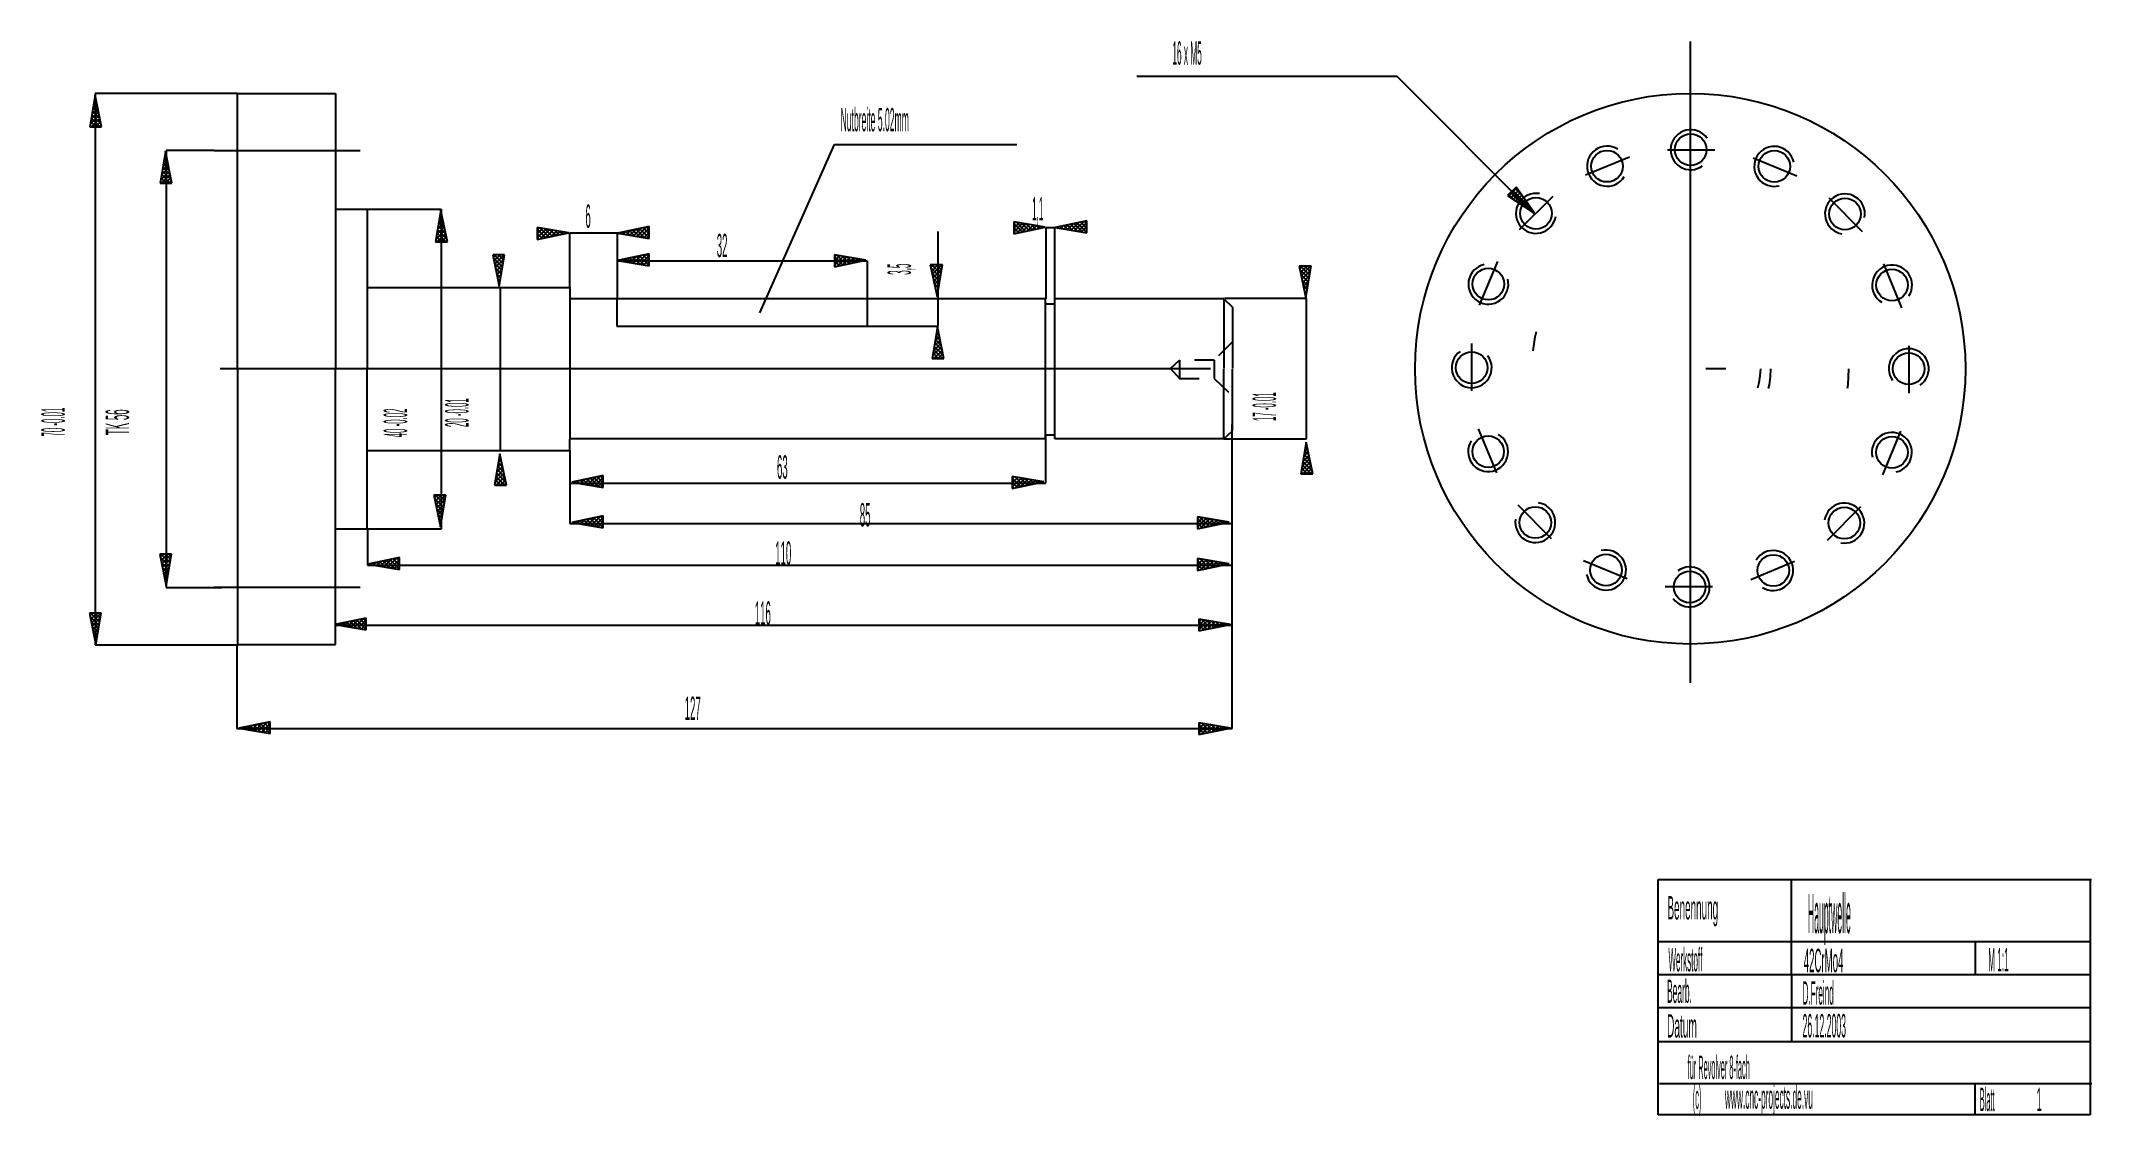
# Model space of a CAD drawing. Extents: x 0.7 to 11.1, y 0.4 to 5.8.
import ezdxf

# ---------------------------------------------------------------- set-up
doc = ezdxf.new("R2010")
doc.units = 0
doc.header["$LTSCALE"] = 10
doc.linetypes.add('DASHDOT', pattern=[1, 0.5, -0.25, 0, -0.25])
doc.linetypes.add('DOT', pattern=[0.25, 0, -0.25])
doc.layers.add('1', color=1, linetype='CONTINUOUS')

msp = doc.modelspace()

# ---------------------------------------------------------------- linework, layer by layer
at = {"layer": '1', "color": 1, "linetype": 'DASHDOT'}
for p, q in [((9.063, 5.781), (9.063, 2.545)), ((1.612, 5.231), (2.349, 5.231)), ((8.535, 5.108), (8.756, 5.199)), ((8.949, 5.235), (9.188, 5.235)), ((8.949, 5.235), (9.188, 5.235)), ((9.38, 5.195), (9.601, 5.103)), ((8.202, 4.832), (8.371, 5.001)), ((9.762, 4.993), (9.931, 4.823)), ((8, 4.45), (8.092, 4.671)), ((10.038, 4.659), (10.13, 4.438)), ((3.644, 4.484), (3.644, 4.345)), ((4.91, 4.345), (4.91, 4.484)), ((3.644, 4.345), (4.91, 4.345)), ((7.96, 4.019), (7.96, 4.258)), ((10.166, 4.246), (10.166, 4.007)), ((1.642, 4.131), (10.529, 4.131)), ((8.087, 3.605), (7.995, 3.826)), ((10.125, 3.815), (10.034, 3.594)), ((8.363, 3.272), (8.194, 3.441)), ((9.923, 3.433), (9.754, 3.264)), ((8.745, 3.07), (8.524, 3.161)), ((9.59, 3.157), (9.369, 3.065)), ((1.612, 3.027), (2.349, 3.027)), ((9.176, 3.029), (8.937, 3.029))]:
    msp.add_line(p, q, dxfattribs=at)
at = {"layer": '1', "color": 1, "linetype": 'CONTINUOUS'}
for p, q in [((7.584, 5.604), (6.27, 5.604)), ((8.275, 4.911), (7.584, 5.604)), ((1.011, 5.51), (0.984, 5.35)), ((1.014, 5.496), (1.007, 5.489)), ((1.014, 5.496), (1.009, 5.5)), ((1.729, 5.519), (1.011, 5.519)), ((1.011, 5.519), (1.011, 2.737)), ((1.011, 5.51), (1.011, 5.51)), ((1.044, 5.35), (1.011, 5.51)), ((1.729, 4.131), (1.729, 5.519)), ((1.729, 5.519), (2.224, 5.519)), ((2.224, 5.519), (2.224, 4.935)), ((1.032, 5.41), (0.986, 5.365)), ((1.028, 5.427), (0.99, 5.39)), ((1.035, 5.35), (0.991, 5.395)), ((1.035, 5.393), (0.992, 5.35)), ((1.041, 5.366), (0.994, 5.412)), ((1.024, 5.444), (0.995, 5.415)), ((1.035, 5.392), (0.997, 5.43)), ((1.021, 5.462), (0.999, 5.44)), ((1.03, 5.418), (1, 5.448)), ((1.017, 5.479), (1.003, 5.464)), ((1.025, 5.444), (1.003, 5.465)), ((1.019, 5.47), (1.006, 5.483)), ((0.984, 5.35), (1.044, 5.35)), ((0.984, 5.35), (1.044, 5.35)), ((0.994, 5.35), (0.985, 5.359)), ((1.015, 5.35), (0.988, 5.377)), ((1.039, 5.376), (1.013, 5.35)), ((1.042, 5.359), (1.034, 5.35)), ((1.366, 5.227), (1.339, 5.067)), ((1.376, 5.178), (1.354, 5.156)), ((1.372, 5.195), (1.358, 5.181)), ((1.38, 5.161), (1.358, 5.182)), ((1.374, 5.187), (1.361, 5.2)), ((1.369, 5.213), (1.362, 5.206)), ((1.369, 5.213), (1.364, 5.217)), ((1.366, 5.227), (1.366, 5.227)), ((1.399, 5.067), (1.366, 5.227)), ((1.612, 5.231), (1.369, 5.231)), ((1.369, 5.231), (1.369, 3.026)), ((4.366, 4.412), (4.743, 5.262)), ((4.743, 5.262), (5.663, 5.262)), ((1.349, 5.067), (1.34, 5.076)), ((1.386, 5.127), (1.341, 5.082)), ((1.37, 5.067), (1.343, 5.094)), ((1.383, 5.144), (1.345, 5.107)), ((1.39, 5.067), (1.346, 5.111)), ((1.39, 5.11), (1.347, 5.067)), ((1.396, 5.082), (1.349, 5.129)), ((1.379, 5.161), (1.35, 5.131)), ((1.39, 5.108), (1.352, 5.147)), ((1.385, 5.134), (1.355, 5.164)), ((1.394, 5.093), (1.368, 5.067)), ((1.397, 5.076), (1.389, 5.067)), ((1.339, 5.067), (1.399, 5.067)), ((1.339, 5.067), (1.399, 5.067)), ((8.184, 5.047), (8.141, 5.004)), ((8.184, 5.047), (8.141, 5.004)), ((8.141, 5.004), (8.277, 4.915)), ((8.187, 5.042), (8.146, 5.001)), ((8.171, 4.985), (8.146, 5.01)), ((8.231, 4.946), (8.156, 5.02)), ((8.196, 5.03), (8.158, 4.993)), ((8.266, 4.931), (8.167, 5.03)), ((8.204, 5.018), (8.171, 4.985)), ((8.216, 5.002), (8.177, 5.041)), ((8.213, 5.006), (8.183, 4.977)), ((8.277, 4.915), (8.184, 5.047)), ((8.221, 4.994), (8.196, 4.968)), ((8.23, 4.982), (8.208, 4.96)), ((8.239, 4.97), (8.221, 4.952)), ((2.224, 4.935), (2.385, 4.935)), ((2.224, 4.935), (2.224, 4.129)), ((2.385, 4.935), (2.385, 4.54)), ((2.385, 4.935), (2.758, 4.935)), ((2.757, 4.929), (2.729, 4.77)), ((2.767, 4.881), (2.745, 4.859)), ((2.776, 4.837), (2.746, 4.867)), ((2.763, 4.898), (2.749, 4.883)), ((2.77, 4.863), (2.749, 4.884)), ((2.765, 4.889), (2.752, 4.902)), ((2.76, 4.915), (2.753, 4.908)), ((2.76, 4.915), (2.755, 4.919)), ((2.757, 4.929), (2.757, 4.929)), ((2.79, 4.77), (2.757, 4.929)), ((2.758, 4.935), (2.758, 3.321)), ((5.807, 4.844), (5.648, 4.871)), ((5.648, 4.871), (5.648, 4.811)), ((5.648, 4.871), (5.648, 4.811)), ((5.807, 4.844), (5.648, 4.871)), ((5.648, 4.871), (5.648, 4.811)), ((5.648, 4.871), (5.648, 4.811)), ((5.657, 4.87), (5.648, 4.861)), ((5.657, 4.87), (5.648, 4.861)), ((5.675, 4.867), (5.648, 4.84)), ((5.675, 4.867), (5.648, 4.84)), ((5.708, 4.823), (5.662, 4.869)), ((5.708, 4.823), (5.662, 4.869)), ((6.017, 4.876), (5.858, 4.843)), ((6.017, 4.876), (5.858, 4.843)), ((5.976, 4.868), (5.938, 4.83)), ((5.976, 4.868), (5.938, 4.83)), ((6.002, 4.873), (5.955, 4.827)), ((6.002, 4.873), (5.955, 4.827)), ((6.017, 4.818), (5.969, 4.866)), ((6.017, 4.818), (5.969, 4.866)), ((6.017, 4.868), (5.973, 4.824)), ((6.017, 4.868), (5.973, 4.824)), ((6.017, 4.839), (5.986, 4.87)), ((6.017, 4.839), (5.986, 4.87)), ((6.017, 4.859), (6.003, 4.874)), ((6.017, 4.859), (6.003, 4.874)), ((6.017, 4.816), (6.017, 4.876)), ((6.017, 4.816), (6.017, 4.876)), ((6.017, 4.816), (6.017, 4.876)), ((6.017, 4.816), (6.017, 4.876)), ((8.247, 4.958), (8.233, 4.944)), ((8.256, 4.945), (8.246, 4.936)), ((8.264, 4.933), (8.258, 4.927)), ((8.273, 4.921), (8.271, 4.919)), ((8.277, 4.915), (8.277, 4.915)), ((2.729, 4.77), (2.79, 4.77)), ((2.729, 4.77), (2.79, 4.77)), ((2.74, 4.77), (2.731, 4.778)), ((2.777, 4.829), (2.732, 4.784)), ((2.76, 4.77), (2.734, 4.796)), ((2.774, 4.846), (2.736, 4.809)), ((2.781, 4.77), (2.737, 4.814)), ((2.781, 4.812), (2.738, 4.77)), ((2.77, 4.864), (2.74, 4.834)), ((2.787, 4.785), (2.74, 4.831)), ((2.781, 4.811), (2.743, 4.849)), ((2.785, 4.795), (2.759, 4.77)), ((2.788, 4.778), (2.78, 4.77)), ((3.402, 4.815), (3.243, 4.842)), ((3.243, 4.842), (3.243, 4.782)), ((3.243, 4.842), (3.243, 4.782)), ((3.402, 4.815), (3.243, 4.842)), ((3.243, 4.842), (3.243, 4.782)), ((3.243, 4.842), (3.243, 4.782)), ((3.252, 4.841), (3.243, 4.831)), ((3.252, 4.841), (3.243, 4.831)), ((3.27, 4.838), (3.243, 4.811)), ((3.27, 4.838), (3.243, 4.811)), ((3.288, 4.835), (3.243, 4.79)), ((3.288, 4.835), (3.243, 4.79)), ((3.286, 4.791), (3.243, 4.834)), ((3.286, 4.791), (3.243, 4.834)), ((3.243, 4.782), (3.402, 4.815)), ((3.243, 4.782), (3.402, 4.815)), ((3.269, 4.787), (3.243, 4.813)), ((3.269, 4.787), (3.243, 4.813)), ((3.252, 4.784), (3.243, 4.792)), ((3.252, 4.784), (3.243, 4.792)), ((3.303, 4.794), (3.257, 4.84)), ((3.303, 4.794), (3.257, 4.84)), ((3.305, 4.832), (3.259, 4.785)), ((3.305, 4.832), (3.259, 4.785)), ((3.32, 4.798), (3.282, 4.836)), ((3.32, 4.798), (3.282, 4.836)), ((3.323, 4.829), (3.285, 4.791)), ((3.323, 4.829), (3.285, 4.791)), ((3.337, 4.802), (3.307, 4.831)), ((3.337, 4.802), (3.307, 4.831)), ((3.341, 4.826), (3.311, 4.796)), ((3.341, 4.826), (3.311, 4.796)), ((3.354, 4.805), (3.332, 4.827)), ((3.354, 4.805), (3.332, 4.827)), ((3.358, 4.823), (3.337, 4.802)), ((3.358, 4.823), (3.337, 4.802)), ((3.371, 4.809), (3.357, 4.823)), ((3.371, 4.809), (3.357, 4.823)), ((3.376, 4.82), (3.363, 4.807)), ((3.376, 4.82), (3.363, 4.807)), ((3.388, 4.812), (3.382, 4.819)), ((3.388, 4.812), (3.382, 4.819)), ((3.393, 4.817), (3.389, 4.812)), ((3.393, 4.817), (3.389, 4.812)), ((3.402, 4.815), (3.402, 4.815)), ((3.402, 4.815), (3.402, 4.815)), ((3.408, 4.54), (3.408, 4.815)), ((3.408, 4.815), (3.646, 4.815)), ((3.646, 4.815), (3.646, 4.484)), ((3.808, 4.847), (3.648, 4.814)), ((3.808, 4.847), (3.648, 4.814)), ((3.648, 4.814), (3.648, 4.814)), ((3.648, 4.814), (3.808, 4.787)), ((3.648, 4.814), (3.648, 4.814)), ((3.648, 4.814), (3.808, 4.787)), ((3.661, 4.812), (3.657, 4.816)), ((3.661, 4.812), (3.657, 4.816)), ((3.662, 4.817), (3.658, 4.813)), ((3.662, 4.817), (3.658, 4.813)), ((3.686, 4.808), (3.674, 4.82)), ((3.686, 4.808), (3.674, 4.82)), ((3.688, 4.822), (3.675, 4.81)), ((3.688, 4.822), (3.675, 4.81)), ((3.711, 4.804), (3.691, 4.823)), ((3.711, 4.804), (3.691, 4.823)), ((3.714, 4.828), (3.693, 4.807)), ((3.714, 4.828), (3.693, 4.807)), ((3.735, 4.799), (3.708, 4.827)), ((3.735, 4.799), (3.708, 4.827)), ((3.74, 4.833), (3.711, 4.804)), ((3.74, 4.833), (3.711, 4.804)), ((3.76, 4.795), (3.725, 4.83)), ((3.76, 4.795), (3.725, 4.83)), ((3.767, 4.839), (3.728, 4.801)), ((3.767, 4.839), (3.728, 4.801)), ((3.785, 4.791), (3.742, 4.834)), ((3.785, 4.791), (3.742, 4.834)), ((3.793, 4.844), (3.746, 4.798)), ((3.793, 4.844), (3.746, 4.798)), ((3.808, 4.789), (3.759, 4.837)), ((3.808, 4.789), (3.759, 4.837)), ((3.808, 4.839), (3.764, 4.795)), ((3.808, 4.839), (3.764, 4.795)), ((3.808, 4.81), (3.777, 4.841)), ((3.808, 4.81), (3.777, 4.841)), ((3.808, 4.818), (3.781, 4.791)), ((3.808, 4.818), (3.781, 4.791)), ((3.808, 4.83), (3.794, 4.844)), ((3.808, 4.83), (3.794, 4.844)), ((3.808, 4.797), (3.799, 4.788)), ((3.808, 4.797), (3.799, 4.788)), ((3.808, 4.787), (3.808, 4.847)), ((3.808, 4.787), (3.808, 4.847)), ((3.808, 4.787), (3.808, 4.847)), ((3.808, 4.787), (3.808, 4.847)), ((5.266, 4.345), (5.266, 4.822)), ((5.693, 4.864), (5.648, 4.819)), ((5.693, 4.864), (5.648, 4.819)), ((5.691, 4.82), (5.648, 4.863)), ((5.691, 4.82), (5.648, 4.863)), ((5.648, 4.811), (5.807, 4.844)), ((5.648, 4.811), (5.807, 4.844)), ((5.674, 4.816), (5.648, 4.842)), ((5.674, 4.816), (5.648, 4.842)), ((5.657, 4.813), (5.648, 4.821)), ((5.657, 4.813), (5.648, 4.821)), ((5.71, 4.861), (5.664, 4.814)), ((5.71, 4.861), (5.664, 4.814)), ((5.725, 4.827), (5.687, 4.865)), ((5.725, 4.827), (5.687, 4.865)), ((5.728, 4.858), (5.69, 4.82)), ((5.728, 4.858), (5.69, 4.82)), ((5.742, 4.831), (5.712, 4.86)), ((5.742, 4.831), (5.712, 4.86)), ((5.746, 4.855), (5.716, 4.825)), ((5.746, 4.855), (5.716, 4.825)), ((5.759, 4.834), (5.737, 4.856)), ((5.759, 4.834), (5.737, 4.856)), ((5.763, 4.852), (5.742, 4.831)), ((5.763, 4.852), (5.742, 4.831)), ((5.776, 4.838), (5.762, 4.852)), ((5.776, 4.838), (5.762, 4.852)), ((5.781, 4.849), (5.768, 4.836)), ((5.781, 4.849), (5.768, 4.836)), ((5.793, 4.841), (5.787, 4.848)), ((5.793, 4.841), (5.787, 4.848)), ((5.799, 4.846), (5.794, 4.842)), ((5.799, 4.846), (5.794, 4.842)), ((5.807, 4.844), (5.807, 4.844)), ((5.807, 4.844), (5.807, 4.844)), ((5.855, 4.841), (5.81, 4.841)), ((5.81, 4.841), (5.81, 4.482)), ((5.855, 4.483), (5.855, 4.841)), ((5.858, 4.843), (5.858, 4.843)), ((5.858, 4.843), (6.017, 4.816)), ((5.858, 4.843), (5.858, 4.843)), ((5.858, 4.843), (6.017, 4.816)), ((5.87, 4.841), (5.866, 4.845)), ((5.87, 4.841), (5.866, 4.845)), ((5.872, 4.846), (5.867, 4.842)), ((5.872, 4.846), (5.867, 4.842)), ((5.895, 4.837), (5.884, 4.849)), ((5.895, 4.837), (5.884, 4.849)), ((5.898, 4.852), (5.885, 4.839)), ((5.898, 4.852), (5.885, 4.839)), ((5.92, 4.833), (5.901, 4.852)), ((5.92, 4.833), (5.901, 4.852)), ((5.924, 4.857), (5.902, 4.836)), ((5.924, 4.857), (5.902, 4.836)), ((5.945, 4.828), (5.918, 4.856)), ((5.945, 4.828), (5.918, 4.856)), ((5.95, 4.862), (5.92, 4.833)), ((5.95, 4.862), (5.92, 4.833)), ((5.97, 4.824), (5.935, 4.859)), ((5.97, 4.824), (5.935, 4.859)), ((5.995, 4.82), (5.952, 4.863)), ((5.995, 4.82), (5.952, 4.863)), ((6.017, 4.847), (5.991, 4.821)), ((6.017, 4.847), (5.991, 4.821)), ((6.017, 4.826), (6.008, 4.818)), ((6.017, 4.826), (6.008, 4.818)), ((3.078, 4.705), (3.018, 4.705)), ((3.018, 4.705), (3.051, 4.546)), ((3.078, 4.705), (3.018, 4.705)), ((3.035, 4.705), (3.021, 4.691)), ((3.068, 4.643), (3.021, 4.689)), ((3.055, 4.705), (3.024, 4.674)), ((3.071, 4.66), (3.026, 4.705)), ((3.065, 4.625), (3.026, 4.663)), ((3.076, 4.705), (3.028, 4.657)), ((3.074, 4.683), (3.031, 4.64)), ((3.074, 4.678), (3.047, 4.705)), ((3.051, 4.546), (3.078, 4.705)), ((3.077, 4.696), (3.067, 4.705)), ((3.646, 4.674), (4.909, 4.674)), ((3.808, 4.709), (3.648, 4.676)), ((3.808, 4.709), (3.648, 4.676)), ((3.648, 4.676), (3.648, 4.676)), ((3.648, 4.676), (3.808, 4.649)), ((3.648, 4.676), (3.648, 4.676)), ((3.648, 4.676), (3.808, 4.649)), ((3.661, 4.674), (3.657, 4.678)), ((3.661, 4.674), (3.657, 4.678)), ((3.662, 4.679), (3.658, 4.675)), ((3.662, 4.679), (3.658, 4.675)), ((3.686, 4.67), (3.674, 4.682)), ((3.686, 4.67), (3.674, 4.682)), ((3.688, 4.684), (3.675, 4.672)), ((3.688, 4.684), (3.675, 4.672)), ((3.711, 4.666), (3.691, 4.685)), ((3.711, 4.666), (3.691, 4.685)), ((3.714, 4.69), (3.693, 4.669)), ((3.714, 4.69), (3.693, 4.669)), ((3.735, 4.661), (3.708, 4.689)), ((3.735, 4.661), (3.708, 4.689)), ((3.74, 4.695), (3.711, 4.666)), ((3.74, 4.695), (3.711, 4.666)), ((3.76, 4.657), (3.725, 4.692)), ((3.76, 4.657), (3.725, 4.692)), ((3.767, 4.701), (3.728, 4.663)), ((3.767, 4.701), (3.728, 4.663)), ((3.785, 4.653), (3.742, 4.696)), ((3.785, 4.653), (3.742, 4.696)), ((3.793, 4.706), (3.746, 4.66)), ((3.793, 4.706), (3.746, 4.66)), ((3.808, 4.651), (3.759, 4.699)), ((3.808, 4.651), (3.759, 4.699)), ((3.808, 4.701), (3.764, 4.657)), ((3.808, 4.701), (3.764, 4.657)), ((3.808, 4.672), (3.777, 4.703)), ((3.808, 4.672), (3.777, 4.703)), ((3.808, 4.68), (3.781, 4.654)), ((3.808, 4.68), (3.781, 4.654)), ((3.808, 4.692), (3.794, 4.706)), ((3.808, 4.692), (3.794, 4.706)), ((3.808, 4.659), (3.799, 4.651)), ((3.808, 4.659), (3.799, 4.651)), ((3.808, 4.649), (3.808, 4.709)), ((3.808, 4.649), (3.808, 4.709)), ((3.808, 4.649), (3.808, 4.709)), ((3.808, 4.649), (3.808, 4.709)), ((4.902, 4.677), (4.743, 4.704)), ((4.743, 4.704), (4.743, 4.644)), ((4.743, 4.704), (4.743, 4.644)), ((4.902, 4.677), (4.743, 4.704)), ((4.743, 4.704), (4.743, 4.644)), ((4.743, 4.704), (4.743, 4.644)), ((4.752, 4.703), (4.743, 4.693)), ((4.752, 4.703), (4.743, 4.693)), ((4.77, 4.7), (4.743, 4.673)), ((4.77, 4.7), (4.743, 4.673)), ((4.787, 4.697), (4.743, 4.652)), ((4.787, 4.697), (4.743, 4.652)), ((4.785, 4.653), (4.743, 4.696)), ((4.785, 4.653), (4.743, 4.696)), ((4.743, 4.644), (4.902, 4.677)), ((4.743, 4.644), (4.902, 4.677)), ((4.768, 4.649), (4.743, 4.675)), ((4.768, 4.649), (4.743, 4.675)), ((4.802, 4.656), (4.757, 4.702)), ((4.802, 4.656), (4.757, 4.702)), ((4.805, 4.694), (4.758, 4.647)), ((4.805, 4.694), (4.758, 4.647)), ((4.819, 4.66), (4.782, 4.698)), ((4.819, 4.66), (4.782, 4.698)), ((4.822, 4.691), (4.784, 4.653)), ((4.822, 4.691), (4.784, 4.653)), ((4.837, 4.664), (4.807, 4.693)), ((4.837, 4.664), (4.807, 4.693)), ((4.84, 4.688), (4.811, 4.658)), ((4.84, 4.688), (4.811, 4.658)), ((4.854, 4.667), (4.832, 4.689)), ((4.854, 4.667), (4.832, 4.689)), ((4.858, 4.685), (4.837, 4.664)), ((4.858, 4.685), (4.837, 4.664)), ((4.871, 4.671), (4.857, 4.685)), ((4.871, 4.671), (4.857, 4.685)), ((4.875, 4.682), (4.863, 4.669)), ((4.875, 4.682), (4.863, 4.669)), ((4.888, 4.674), (4.881, 4.681)), ((4.888, 4.674), (4.881, 4.681)), ((4.893, 4.679), (4.889, 4.674)), ((4.893, 4.679), (4.889, 4.674)), ((4.902, 4.677), (4.902, 4.677)), ((4.902, 4.677), (4.902, 4.677)), ((4.909, 4.674), (4.909, 4.484)), ((3.062, 4.607), (3.032, 4.637)), ((3.07, 4.658), (3.035, 4.623)), ((3.059, 4.59), (3.037, 4.611)), ((3.066, 4.633), (3.039, 4.605)), ((3.062, 4.608), (3.042, 4.588)), ((3.056, 4.572), (3.043, 4.585)), ((3.057, 4.583), (3.046, 4.571)), ((3.052, 4.554), (3.048, 4.559)), ((3.053, 4.558), (3.049, 4.554)), ((4.751, 4.646), (4.743, 4.654)), ((4.751, 4.646), (4.743, 4.654)), ((5.288, 4.654), (5.227, 4.654)), ((5.227, 4.654), (5.261, 4.495)), ((5.288, 4.654), (5.227, 4.654)), ((5.244, 4.654), (5.23, 4.64)), ((5.277, 4.592), (5.231, 4.638)), ((5.265, 4.654), (5.234, 4.623)), ((5.28, 4.61), (5.235, 4.654)), ((5.274, 4.574), (5.236, 4.612)), ((5.286, 4.654), (5.237, 4.606)), ((5.284, 4.632), (5.241, 4.589)), ((5.271, 4.557), (5.241, 4.586)), ((5.28, 4.607), (5.244, 4.572)), ((5.268, 4.539), (5.247, 4.56)), ((5.275, 4.582), (5.248, 4.555)), ((5.271, 4.557), (5.252, 4.538)), ((5.283, 4.627), (5.256, 4.654)), ((5.261, 4.495), (5.288, 4.654)), ((5.286, 4.645), (5.277, 4.654)), ((7.15, 4.647), (7.089, 4.647)), ((7.089, 4.647), (7.122, 4.488)), ((7.15, 4.647), (7.089, 4.647)), ((7.106, 4.647), (7.092, 4.633)), ((7.139, 4.585), (7.092, 4.631)), ((7.127, 4.647), (7.096, 4.616)), ((7.142, 4.602), (7.097, 4.647)), ((7.136, 4.567), (7.098, 4.605)), ((7.147, 4.647), (7.099, 4.599)), ((7.146, 4.625), (7.103, 4.582)), ((7.133, 4.549), (7.103, 4.579)), ((7.141, 4.6), (7.106, 4.564)), ((7.137, 4.575), (7.11, 4.547)), ((7.145, 4.62), (7.118, 4.647)), ((7.122, 4.488), (7.15, 4.647)), ((7.148, 4.638), (7.139, 4.647)), ((2.385, 4.54), (3.011, 4.54)), ((2.385, 4.54), (2.385, 4.129)), ((3.011, 4.54), (3.408, 4.54)), ((3.051, 4.546), (3.051, 4.546)), ((3.055, 4.543), (3.055, 3.715)), ((5.809, 4.483), (3.406, 4.483)), ((3.408, 4.54), (3.408, 4.484)), ((3.408, 4.483), (3.408, 3.773)), ((5.265, 4.521), (5.252, 4.534)), ((5.267, 4.532), (5.255, 4.52)), ((5.262, 4.504), (5.258, 4.508)), ((5.263, 4.507), (5.259, 4.503)), ((5.261, 4.495), (5.261, 4.495)), ((5.809, 3.776), (5.809, 4.483)), ((5.809, 4.458), (5.855, 4.458)), ((5.855, 3.776), (5.855, 4.483)), ((6.708, 4.482), (5.855, 4.482)), ((6.708, 4.482), (6.753, 4.441)), ((6.708, 4.482), (6.708, 4.131)), ((7.126, 4.484), (6.712, 4.484)), ((7.13, 4.532), (7.109, 4.553)), ((7.133, 4.55), (7.113, 4.53)), ((7.127, 4.514), (7.114, 4.527)), ((7.129, 4.525), (7.117, 4.513)), ((7.124, 4.496), (7.12, 4.501)), ((7.124, 4.5), (7.121, 4.496)), ((7.122, 4.488), (7.122, 4.488)), ((7.126, 3.776), (7.126, 4.484)), ((6.753, 4.441), (6.753, 4.131)), ((4.91, 4.345), (5.266, 4.345)), ((5.263, 4.341), (5.236, 4.181)), ((5.28, 4.258), (5.243, 4.221)), ((5.277, 4.275), (5.247, 4.245)), ((5.288, 4.222), (5.25, 4.261)), ((5.273, 4.292), (5.251, 4.27)), ((5.282, 4.248), (5.253, 4.278)), ((5.27, 4.309), (5.255, 4.295)), ((5.277, 4.275), (5.256, 4.296)), ((5.272, 4.301), (5.259, 4.314)), ((5.266, 4.327), (5.26, 4.32)), ((5.266, 4.327), (5.262, 4.331)), ((5.263, 4.341), (5.263, 4.341)), ((5.296, 4.181), (5.263, 4.341)), ((5.236, 4.181), (5.296, 4.181)), ((5.236, 4.181), (5.296, 4.181)), ((5.284, 4.241), (5.238, 4.196)), ((5.246, 4.181), (5.238, 4.19)), ((5.267, 4.181), (5.241, 4.208)), ((5.288, 4.181), (5.244, 4.225)), ((5.288, 4.224), (5.245, 4.181)), ((5.293, 4.196), (5.247, 4.243)), ((5.291, 4.207), (5.265, 4.181)), ((5.295, 4.19), (5.286, 4.181)), ((1.729, 4.126), (1.729, 2.739)), ((2.224, 3.323), (2.224, 4.129)), ((2.385, 3.717), (2.385, 4.129)), ((6.708, 3.776), (6.708, 4.127)), ((6.753, 3.817), (6.753, 4.127)), ((6.751, 2.315), (6.751, 3.849)), ((5.809, 3.776), (3.406, 3.776)), ((3.408, 3.717), (3.408, 3.775)), ((5.809, 3.797), (5.855, 3.797)), ((5.81, 3.553), (5.81, 3.793)), ((6.708, 3.776), (5.855, 3.776)), ((6.708, 3.776), (6.753, 3.817)), ((6.708, 3.776), (7.126, 3.776)), ((7.125, 3.76), (7.098, 3.6)), ((7.132, 3.728), (7.117, 3.714)), ((7.133, 3.72), (7.12, 3.733)), ((7.128, 3.746), (7.122, 3.739)), ((7.128, 3.746), (7.123, 3.75)), ((7.125, 3.76), (7.125, 3.76)), ((7.158, 3.6), (7.125, 3.76)), ((2.385, 3.323), (2.385, 3.717)), ((2.385, 3.717), (3.011, 3.717)), ((3.011, 3.717), (3.408, 3.717)), ((3.054, 3.701), (3.027, 3.542)), ((3.067, 3.636), (3.037, 3.606)), ((3.064, 3.653), (3.042, 3.631)), ((3.073, 3.609), (3.043, 3.639)), ((3.06, 3.67), (3.046, 3.656)), ((3.067, 3.635), (3.046, 3.657)), ((3.062, 3.662), (3.049, 3.675)), ((3.057, 3.687), (3.05, 3.681)), ((3.057, 3.688), (3.052, 3.692)), ((3.054, 3.701), (3.054, 3.701)), ((3.087, 3.542), (3.054, 3.701)), ((3.408, 3.717), (3.408, 3.349)), ((7.146, 3.66), (7.1, 3.615)), ((7.129, 3.6), (7.102, 3.627)), ((7.142, 3.677), (7.105, 3.64)), ((7.15, 3.6), (7.105, 3.644)), ((7.149, 3.643), (7.107, 3.6)), ((7.155, 3.615), (7.108, 3.662)), ((7.139, 3.694), (7.109, 3.664)), ((7.15, 3.641), (7.111, 3.68)), ((7.135, 3.711), (7.113, 3.689)), ((7.144, 3.667), (7.114, 3.697)), ((7.139, 3.694), (7.117, 3.715)), ((7.153, 3.626), (7.127, 3.6)), ((3.027, 3.542), (3.087, 3.542)), ((3.027, 3.542), (3.087, 3.542)), ((3.037, 3.542), (3.028, 3.551)), ((3.074, 3.602), (3.029, 3.557)), ((3.057, 3.542), (3.031, 3.569)), ((3.071, 3.619), (3.033, 3.581)), ((3.078, 3.542), (3.034, 3.586)), ((3.078, 3.585), (3.035, 3.542)), ((3.084, 3.557), (3.037, 3.604)), ((3.078, 3.583), (3.04, 3.622)), ((3.082, 3.568), (3.056, 3.542)), ((3.085, 3.551), (3.077, 3.542)), ((3.411, 3.553), (5.81, 3.553)), ((3.576, 3.591), (3.417, 3.558)), ((3.576, 3.591), (3.417, 3.558)), ((3.417, 3.558), (3.417, 3.558)), ((3.417, 3.558), (3.576, 3.531)), ((3.417, 3.558), (3.417, 3.558)), ((3.417, 3.558), (3.576, 3.531)), ((3.429, 3.556), (3.425, 3.56)), ((3.429, 3.556), (3.425, 3.56)), ((3.43, 3.561), (3.426, 3.556)), ((3.43, 3.561), (3.426, 3.556)), ((3.454, 3.551), (3.442, 3.563)), ((3.454, 3.551), (3.442, 3.563)), ((3.456, 3.566), (3.443, 3.553)), ((3.456, 3.566), (3.443, 3.553)), ((3.479, 3.547), (3.459, 3.567)), ((3.479, 3.547), (3.459, 3.567)), ((3.482, 3.572), (3.461, 3.55)), ((3.482, 3.572), (3.461, 3.55)), ((3.504, 3.543), (3.476, 3.57)), ((3.504, 3.543), (3.476, 3.57)), ((3.509, 3.577), (3.479, 3.547)), ((3.509, 3.577), (3.479, 3.547)), ((3.529, 3.539), (3.493, 3.574)), ((3.529, 3.539), (3.493, 3.574)), ((3.535, 3.582), (3.496, 3.544)), ((3.535, 3.582), (3.496, 3.544)), ((3.553, 3.534), (3.51, 3.577)), ((3.553, 3.534), (3.51, 3.577)), ((3.561, 3.588), (3.514, 3.541)), ((3.561, 3.588), (3.514, 3.541)), ((3.576, 3.533), (3.528, 3.581)), ((3.576, 3.533), (3.528, 3.581)), ((3.576, 3.582), (3.532, 3.538)), ((3.576, 3.582), (3.532, 3.538)), ((3.576, 3.553), (3.545, 3.585)), ((3.576, 3.553), (3.545, 3.585)), ((3.576, 3.562), (3.549, 3.535)), ((3.576, 3.562), (3.549, 3.535)), ((3.576, 3.574), (3.562, 3.588)), ((3.576, 3.574), (3.562, 3.588)), ((3.576, 3.541), (3.567, 3.532)), ((3.576, 3.541), (3.567, 3.532)), ((3.576, 3.531), (3.576, 3.591)), ((3.576, 3.531), (3.576, 3.591)), ((3.576, 3.531), (3.576, 3.591)), ((3.576, 3.531), (3.576, 3.591)), ((5.8, 3.559), (5.641, 3.586)), ((5.641, 3.586), (5.641, 3.526)), ((5.641, 3.586), (5.641, 3.526)), ((5.8, 3.559), (5.641, 3.586)), ((5.641, 3.586), (5.641, 3.526)), ((5.641, 3.586), (5.641, 3.526)), ((5.65, 3.584), (5.641, 3.575)), ((5.65, 3.584), (5.641, 3.575)), ((5.668, 3.581), (5.641, 3.554)), ((5.668, 3.581), (5.641, 3.554)), ((5.686, 3.578), (5.641, 3.534)), ((5.686, 3.578), (5.641, 3.534)), ((5.684, 3.534), (5.641, 3.577)), ((5.684, 3.534), (5.641, 3.577)), ((5.641, 3.526), (5.8, 3.559)), ((5.641, 3.526), (5.8, 3.559)), ((5.667, 3.531), (5.641, 3.557)), ((5.667, 3.531), (5.641, 3.557)), ((5.649, 3.527), (5.641, 3.536)), ((5.649, 3.527), (5.641, 3.536)), ((5.701, 3.538), (5.655, 3.584)), ((5.701, 3.538), (5.655, 3.584)), ((5.703, 3.575), (5.657, 3.529)), ((5.703, 3.575), (5.657, 3.529)), ((5.718, 3.542), (5.68, 3.579)), ((5.718, 3.542), (5.68, 3.579)), ((5.721, 3.572), (5.683, 3.534)), ((5.721, 3.572), (5.683, 3.534)), ((5.735, 3.545), (5.705, 3.575)), ((5.735, 3.545), (5.705, 3.575)), ((5.738, 3.569), (5.709, 3.54)), ((5.738, 3.569), (5.709, 3.54)), ((5.752, 3.549), (5.73, 3.571)), ((5.752, 3.549), (5.73, 3.571)), ((5.756, 3.566), (5.735, 3.545)), ((5.756, 3.566), (5.735, 3.545)), ((5.769, 3.552), (5.755, 3.567)), ((5.769, 3.552), (5.755, 3.567)), ((5.774, 3.563), (5.761, 3.551)), ((5.774, 3.563), (5.761, 3.551)), ((5.786, 3.556), (5.78, 3.562)), ((5.786, 3.556), (5.78, 3.562)), ((5.791, 3.56), (5.787, 3.556)), ((5.791, 3.56), (5.787, 3.556)), ((5.8, 3.559), (5.8, 3.559)), ((5.8, 3.559), (5.8, 3.559)), ((7.098, 3.6), (7.158, 3.6)), ((7.098, 3.6), (7.158, 3.6)), ((7.108, 3.6), (7.099, 3.609)), ((7.156, 3.609), (7.148, 3.6)), ((2.781, 3.492), (2.721, 3.492)), ((2.721, 3.492), (2.754, 3.333)), ((2.781, 3.492), (2.721, 3.492)), ((2.738, 3.492), (2.724, 3.478)), ((2.771, 3.43), (2.724, 3.476)), ((2.758, 3.492), (2.727, 3.461)), ((2.774, 3.448), (2.729, 3.492)), ((2.768, 3.412), (2.729, 3.45)), ((2.779, 3.492), (2.731, 3.444)), ((2.777, 3.47), (2.734, 3.427)), ((2.765, 3.395), (2.735, 3.424)), ((2.773, 3.445), (2.738, 3.41)), ((2.769, 3.42), (2.741, 3.393)), ((2.777, 3.465), (2.75, 3.492)), ((2.754, 3.333), (2.781, 3.492)), ((2.78, 3.483), (2.77, 3.492)), ((2.224, 2.739), (2.224, 3.323)), ((2.224, 3.323), (2.385, 3.323)), ((2.758, 3.321), (2.386, 3.321)), ((2.386, 3.321), (2.386, 3.138)), ((2.761, 3.377), (2.74, 3.398)), ((2.765, 3.395), (2.745, 3.376)), ((2.758, 3.359), (2.746, 3.372)), ((2.76, 3.37), (2.749, 3.359)), ((2.755, 3.342), (2.751, 3.346)), ((2.756, 3.345), (2.752, 3.341)), ((2.754, 3.333), (2.754, 3.333)), ((3.408, 3.349), (6.751, 3.349)), ((3.576, 3.388), (3.417, 3.354)), ((3.576, 3.388), (3.417, 3.354)), ((3.417, 3.354), (3.417, 3.354)), ((3.417, 3.354), (3.576, 3.327)), ((3.417, 3.354), (3.417, 3.354)), ((3.417, 3.354), (3.576, 3.327)), ((3.429, 3.352), (3.425, 3.356)), ((3.429, 3.352), (3.425, 3.356)), ((3.43, 3.357), (3.426, 3.353)), ((3.43, 3.357), (3.426, 3.353)), ((3.454, 3.348), (3.442, 3.36)), ((3.454, 3.348), (3.442, 3.36)), ((3.456, 3.363), (3.443, 3.35)), ((3.456, 3.363), (3.443, 3.35)), ((3.479, 3.344), (3.459, 3.363)), ((3.479, 3.344), (3.459, 3.363)), ((3.482, 3.368), (3.461, 3.347)), ((3.482, 3.368), (3.461, 3.347)), ((3.504, 3.34), (3.476, 3.367)), ((3.504, 3.34), (3.476, 3.367)), ((3.509, 3.374), (3.479, 3.344)), ((3.509, 3.374), (3.479, 3.344)), ((3.529, 3.335), (3.493, 3.37)), ((3.529, 3.335), (3.493, 3.37)), ((3.535, 3.379), (3.496, 3.341)), ((3.535, 3.379), (3.496, 3.341)), ((3.553, 3.331), (3.51, 3.374)), ((3.553, 3.331), (3.51, 3.374)), ((3.561, 3.385), (3.514, 3.338)), ((3.561, 3.385), (3.514, 3.338)), ((3.576, 3.329), (3.528, 3.378)), ((3.576, 3.329), (3.528, 3.378)), ((3.576, 3.379), (3.532, 3.335)), ((3.576, 3.379), (3.532, 3.335)), ((3.576, 3.35), (3.545, 3.381)), ((3.576, 3.35), (3.545, 3.381)), ((3.576, 3.358), (3.549, 3.332)), ((3.576, 3.358), (3.549, 3.332)), ((3.576, 3.371), (3.562, 3.385)), ((3.576, 3.371), (3.562, 3.385)), ((3.576, 3.338), (3.567, 3.329)), ((3.576, 3.338), (3.567, 3.329)), ((3.576, 3.327), (3.576, 3.388)), ((3.576, 3.327), (3.576, 3.388)), ((3.576, 3.327), (3.576, 3.388)), ((3.576, 3.327), (3.576, 3.388)), ((6.735, 3.355), (6.575, 3.383)), ((6.575, 3.383), (6.575, 3.322)), ((6.575, 3.383), (6.575, 3.322)), ((6.735, 3.355), (6.575, 3.383)), ((6.575, 3.383), (6.575, 3.322)), ((6.575, 3.383), (6.575, 3.322)), ((6.585, 3.381), (6.575, 3.372)), ((6.585, 3.381), (6.575, 3.372)), ((6.602, 3.378), (6.575, 3.351)), ((6.602, 3.378), (6.575, 3.351)), ((6.62, 3.375), (6.575, 3.33)), ((6.62, 3.375), (6.575, 3.33)), ((6.618, 3.331), (6.575, 3.374)), ((6.618, 3.331), (6.575, 3.374)), ((6.575, 3.322), (6.735, 3.355)), ((6.575, 3.322), (6.735, 3.355)), ((6.601, 3.328), (6.575, 3.353)), ((6.601, 3.328), (6.575, 3.353)), ((6.584, 3.324), (6.575, 3.333)), ((6.584, 3.324), (6.575, 3.333)), ((6.635, 3.335), (6.59, 3.38)), ((6.635, 3.335), (6.59, 3.38)), ((6.638, 3.372), (6.591, 3.326)), ((6.638, 3.372), (6.591, 3.326)), ((6.652, 3.338), (6.615, 3.376)), ((6.652, 3.338), (6.615, 3.376)), ((6.655, 3.369), (6.617, 3.331)), ((6.655, 3.369), (6.617, 3.331)), ((6.669, 3.342), (6.64, 3.372)), ((6.669, 3.342), (6.64, 3.372)), ((6.673, 3.366), (6.643, 3.336)), ((6.673, 3.366), (6.643, 3.336)), ((6.687, 3.345), (6.664, 3.367)), ((6.687, 3.345), (6.664, 3.367)), ((6.691, 3.363), (6.669, 3.342)), ((6.691, 3.363), (6.669, 3.342)), ((6.704, 3.349), (6.689, 3.363)), ((6.704, 3.349), (6.689, 3.363)), ((6.708, 3.36), (6.696, 3.347)), ((6.708, 3.36), (6.696, 3.347)), ((6.721, 3.353), (6.714, 3.359)), ((6.721, 3.353), (6.714, 3.359)), ((6.726, 3.357), (6.722, 3.353)), ((6.726, 3.357), (6.722, 3.353)), ((6.735, 3.355), (6.735, 3.355)), ((6.735, 3.355), (6.735, 3.355)), ((1.397, 3.194), (1.337, 3.194)), ((1.337, 3.194), (1.37, 3.035)), ((1.397, 3.194), (1.337, 3.194)), ((1.354, 3.194), (1.34, 3.18)), ((1.387, 3.132), (1.34, 3.179)), ((1.375, 3.194), (1.344, 3.163)), ((1.39, 3.15), (1.345, 3.194)), ((1.384, 3.115), (1.346, 3.153)), ((1.395, 3.194), (1.347, 3.146)), ((1.394, 3.172), (1.351, 3.129)), ((1.381, 3.097), (1.351, 3.126)), ((1.389, 3.147), (1.354, 3.112)), ((1.385, 3.122), (1.358, 3.095)), ((1.393, 3.167), (1.366, 3.194)), ((1.37, 3.035), (1.397, 3.194)), ((1.396, 3.185), (1.387, 3.194)), ((2.386, 3.138), (6.751, 3.138)), ((2.547, 3.177), (2.388, 3.144)), ((2.547, 3.177), (2.388, 3.144)), ((2.388, 3.144), (2.388, 3.144)), ((2.388, 3.144), (2.547, 3.117)), ((2.388, 3.144), (2.388, 3.144)), ((2.388, 3.144), (2.547, 3.117)), ((2.4, 3.142), (2.396, 3.146)), ((2.4, 3.142), (2.396, 3.146)), ((2.402, 3.147), (2.397, 3.142)), ((2.402, 3.147), (2.397, 3.142)), ((2.425, 3.137), (2.413, 3.149)), ((2.425, 3.137), (2.413, 3.149)), ((2.428, 3.152), (2.415, 3.139)), ((2.428, 3.152), (2.415, 3.139)), ((2.45, 3.133), (2.431, 3.153)), ((2.45, 3.133), (2.431, 3.153)), ((2.454, 3.158), (2.432, 3.136)), ((2.454, 3.158), (2.432, 3.136)), ((2.475, 3.129), (2.448, 3.156)), ((2.475, 3.129), (2.448, 3.156)), ((2.48, 3.163), (2.45, 3.133)), ((2.48, 3.163), (2.45, 3.133)), ((2.5, 3.125), (2.465, 3.16)), ((2.5, 3.125), (2.465, 3.16)), ((2.506, 3.168), (2.468, 3.13)), ((2.506, 3.168), (2.468, 3.13)), ((2.525, 3.12), (2.482, 3.163)), ((2.525, 3.12), (2.482, 3.163)), ((2.532, 3.174), (2.485, 3.127)), ((2.532, 3.174), (2.485, 3.127)), ((2.547, 3.119), (2.499, 3.167)), ((2.547, 3.119), (2.499, 3.167)), ((2.547, 3.168), (2.503, 3.124)), ((2.547, 3.168), (2.503, 3.124)), ((2.547, 3.139), (2.516, 3.171)), ((2.547, 3.139), (2.516, 3.171)), ((2.547, 3.148), (2.521, 3.121)), ((2.547, 3.148), (2.521, 3.121)), ((2.547, 3.16), (2.533, 3.174)), ((2.547, 3.16), (2.533, 3.174)), ((2.547, 3.127), (2.538, 3.118)), ((2.547, 3.127), (2.538, 3.118)), ((2.547, 3.117), (2.547, 3.177)), ((2.547, 3.117), (2.547, 3.177)), ((2.547, 3.117), (2.547, 3.177)), ((2.547, 3.117), (2.547, 3.177)), ((6.735, 3.145), (6.575, 3.172)), ((6.575, 3.172), (6.575, 3.112)), ((6.575, 3.172), (6.575, 3.112)), ((6.735, 3.145), (6.575, 3.172)), ((6.575, 3.172), (6.575, 3.112)), ((6.575, 3.172), (6.575, 3.112)), ((6.585, 3.17), (6.575, 3.161)), ((6.585, 3.17), (6.575, 3.161)), ((6.602, 3.167), (6.575, 3.14)), ((6.602, 3.167), (6.575, 3.14)), ((6.62, 3.164), (6.575, 3.12)), ((6.62, 3.164), (6.575, 3.12)), ((6.618, 3.121), (6.575, 3.163)), ((6.618, 3.121), (6.575, 3.163)), ((6.575, 3.112), (6.735, 3.145)), ((6.575, 3.112), (6.735, 3.145)), ((6.601, 3.117), (6.575, 3.143)), ((6.601, 3.117), (6.575, 3.143)), ((6.584, 3.113), (6.575, 3.122)), ((6.584, 3.113), (6.575, 3.122)), ((6.635, 3.124), (6.59, 3.17)), ((6.635, 3.124), (6.59, 3.17)), ((6.638, 3.161), (6.591, 3.115)), ((6.638, 3.161), (6.591, 3.115)), ((6.652, 3.128), (6.615, 3.165)), ((6.652, 3.128), (6.615, 3.165)), ((6.655, 3.158), (6.617, 3.12)), ((6.655, 3.158), (6.617, 3.12)), ((6.669, 3.131), (6.64, 3.161)), ((6.669, 3.131), (6.64, 3.161)), ((6.673, 3.155), (6.643, 3.126)), ((6.673, 3.155), (6.643, 3.126)), ((6.687, 3.135), (6.664, 3.157)), ((6.687, 3.135), (6.664, 3.157)), ((6.691, 3.152), (6.669, 3.131)), ((6.691, 3.152), (6.669, 3.131)), ((6.704, 3.138), (6.689, 3.153)), ((6.704, 3.138), (6.689, 3.153)), ((6.708, 3.149), (6.696, 3.137)), ((6.708, 3.149), (6.696, 3.137)), ((6.721, 3.142), (6.714, 3.148)), ((6.721, 3.142), (6.714, 3.148)), ((6.726, 3.146), (6.722, 3.142)), ((6.726, 3.146), (6.722, 3.142)), ((6.735, 3.145), (6.735, 3.145)), ((6.735, 3.145), (6.735, 3.145)), ((1.378, 3.079), (1.357, 3.1)), ((1.381, 3.097), (1.361, 3.078)), ((1.375, 3.062), (1.362, 3.074)), ((1.377, 3.072), (1.365, 3.061)), ((1.372, 3.044), (1.368, 3.048)), ((1.372, 3.048), (1.369, 3.044)), ((1.369, 3.026), (1.65, 3.026)), ((1.37, 3.035), (1.37, 3.035)), ((1.042, 2.897), (0.982, 2.897)), ((0.982, 2.897), (1.015, 2.737)), ((1.042, 2.897), (0.982, 2.897)), ((0.999, 2.897), (0.985, 2.883)), ((1.032, 2.834), (0.985, 2.881)), ((1.02, 2.897), (0.989, 2.866)), ((1.035, 2.852), (0.99, 2.897)), ((1.029, 2.817), (0.991, 2.855)), ((1.04, 2.897), (0.992, 2.848)), ((1.039, 2.874), (0.996, 2.831)), ((1.026, 2.799), (0.996, 2.829)), ((1.034, 2.849), (0.999, 2.814)), ((1.023, 2.781), (1.002, 2.803)), ((1.03, 2.825), (1.003, 2.797)), ((1.026, 2.8), (1.006, 2.78)), ((1.038, 2.87), (1.011, 2.897)), ((1.015, 2.737), (1.042, 2.897)), ((1.041, 2.887), (1.032, 2.897)), ((2.38, 2.872), (2.221, 2.839)), ((2.38, 2.872), (2.221, 2.839)), ((2.221, 2.839), (2.221, 2.839)), ((2.221, 2.839), (2.38, 2.812)), ((2.221, 2.839), (2.221, 2.839)), ((2.221, 2.839), (2.38, 2.812)), ((2.225, 2.836), (6.751, 2.836)), ((2.235, 2.842), (2.23, 2.837)), ((2.235, 2.842), (2.23, 2.837)), ((2.234, 2.837), (2.23, 2.841)), ((2.234, 2.837), (2.23, 2.841)), ((2.259, 2.832), (2.247, 2.844)), ((2.259, 2.832), (2.247, 2.844)), ((2.261, 2.847), (2.248, 2.834)), ((2.261, 2.847), (2.248, 2.834)), ((2.283, 2.828), (2.264, 2.848)), ((2.283, 2.828), (2.264, 2.848)), ((2.287, 2.853), (2.266, 2.831)), ((2.287, 2.853), (2.266, 2.831)), ((2.308, 2.824), (2.281, 2.851)), ((2.308, 2.824), (2.281, 2.851)), ((2.313, 2.858), (2.283, 2.828)), ((2.313, 2.858), (2.283, 2.828)), ((2.333, 2.82), (2.298, 2.855)), ((2.333, 2.82), (2.298, 2.855)), ((2.339, 2.863), (2.301, 2.825)), ((2.339, 2.863), (2.301, 2.825)), ((2.358, 2.815), (2.315, 2.858)), ((2.358, 2.815), (2.315, 2.858)), ((2.365, 2.869), (2.319, 2.822)), ((2.365, 2.869), (2.319, 2.822)), ((2.38, 2.814), (2.332, 2.862)), ((2.38, 2.814), (2.332, 2.862)), ((2.38, 2.863), (2.336, 2.819)), ((2.38, 2.863), (2.336, 2.819)), ((2.38, 2.834), (2.349, 2.866)), ((2.38, 2.834), (2.349, 2.866)), ((2.38, 2.843), (2.354, 2.816)), ((2.38, 2.843), (2.354, 2.816)), ((2.38, 2.855), (2.366, 2.869)), ((2.38, 2.855), (2.366, 2.869)), ((2.38, 2.822), (2.372, 2.813)), ((2.38, 2.822), (2.372, 2.813)), ((2.38, 2.812), (2.38, 2.872)), ((2.38, 2.812), (2.38, 2.872)), ((2.38, 2.812), (2.38, 2.872)), ((2.38, 2.812), (2.38, 2.872)), ((6.742, 2.84), (6.583, 2.867)), ((6.583, 2.867), (6.583, 2.807)), ((6.583, 2.867), (6.583, 2.807)), ((6.742, 2.84), (6.583, 2.867)), ((6.583, 2.867), (6.583, 2.807)), ((6.583, 2.867), (6.583, 2.807)), ((6.592, 2.865), (6.583, 2.856)), ((6.592, 2.865), (6.583, 2.856)), ((6.61, 2.862), (6.583, 2.835)), ((6.61, 2.862), (6.583, 2.835)), ((6.627, 2.859), (6.583, 2.815)), ((6.627, 2.859), (6.583, 2.815)), ((6.625, 2.816), (6.583, 2.858)), ((6.625, 2.816), (6.583, 2.858)), ((6.583, 2.807), (6.742, 2.84)), ((6.583, 2.807), (6.742, 2.84)), ((6.608, 2.812), (6.583, 2.838)), ((6.608, 2.812), (6.583, 2.838)), ((6.591, 2.808), (6.583, 2.817)), ((6.591, 2.808), (6.583, 2.817)), ((6.642, 2.819), (6.597, 2.865)), ((6.642, 2.819), (6.597, 2.865)), ((6.645, 2.856), (6.598, 2.81)), ((6.645, 2.856), (6.598, 2.81)), ((6.66, 2.823), (6.622, 2.86)), ((6.66, 2.823), (6.622, 2.86)), ((6.663, 2.853), (6.625, 2.815)), ((6.663, 2.853), (6.625, 2.815)), ((6.677, 2.826), (6.647, 2.856)), ((6.677, 2.826), (6.647, 2.856)), ((6.68, 2.85), (6.651, 2.821)), ((6.68, 2.85), (6.651, 2.821)), ((6.694, 2.83), (6.672, 2.852)), ((6.694, 2.83), (6.672, 2.852)), ((6.698, 2.847), (6.677, 2.826)), ((6.698, 2.847), (6.677, 2.826)), ((6.711, 2.833), (6.697, 2.848)), ((6.711, 2.833), (6.697, 2.848)), ((6.715, 2.844), (6.703, 2.832)), ((6.715, 2.844), (6.703, 2.832)), ((6.728, 2.837), (6.722, 2.843)), ((6.728, 2.837), (6.722, 2.843)), ((6.733, 2.841), (6.729, 2.837)), ((6.733, 2.841), (6.729, 2.837)), ((6.742, 2.84), (6.742, 2.84)), ((6.742, 2.84), (6.742, 2.84)), ((1.02, 2.764), (1.007, 2.777)), ((1.022, 2.775), (1.01, 2.763)), ((1.011, 2.737), (1.727, 2.737)), ((1.017, 2.746), (1.013, 2.75)), ((1.017, 2.75), (1.014, 2.746)), ((1.015, 2.737), (1.015, 2.737)), ((1.727, 2.737), (1.727, 2.315)), ((1.729, 2.739), (2.224, 2.739)), ((1.727, 2.315), (6.751, 2.315)), ((1.895, 2.349), (1.736, 2.316)), ((1.895, 2.349), (1.736, 2.316)), ((1.736, 2.316), (1.736, 2.316)), ((1.736, 2.316), (1.895, 2.289)), ((1.736, 2.316), (1.736, 2.316)), ((1.736, 2.316), (1.895, 2.289)), ((1.748, 2.314), (1.744, 2.318)), ((1.748, 2.314), (1.744, 2.318)), ((1.75, 2.319), (1.745, 2.314)), ((1.75, 2.319), (1.745, 2.314)), ((1.773, 2.31), (1.761, 2.321)), ((1.773, 2.31), (1.761, 2.321)), ((1.776, 2.324), (1.763, 2.311)), ((1.776, 2.324), (1.763, 2.311)), ((1.798, 2.305), (1.779, 2.325)), ((1.798, 2.305), (1.779, 2.325)), ((1.802, 2.33), (1.78, 2.308)), ((1.802, 2.33), (1.78, 2.308)), ((1.823, 2.301), (1.796, 2.328)), ((1.823, 2.301), (1.796, 2.328)), ((1.828, 2.335), (1.798, 2.305)), ((1.828, 2.335), (1.798, 2.305)), ((1.848, 2.297), (1.813, 2.332)), ((1.848, 2.297), (1.813, 2.332)), ((1.854, 2.341), (1.816, 2.302)), ((1.854, 2.341), (1.816, 2.302)), ((1.873, 2.293), (1.83, 2.336)), ((1.873, 2.293), (1.83, 2.336)), ((1.88, 2.346), (1.833, 2.299)), ((1.88, 2.346), (1.833, 2.299)), ((1.895, 2.291), (1.847, 2.339)), ((1.895, 2.291), (1.847, 2.339)), ((1.895, 2.34), (1.851, 2.296)), ((1.895, 2.34), (1.851, 2.296)), ((1.895, 2.312), (1.864, 2.343)), ((1.895, 2.312), (1.864, 2.343)), ((1.895, 2.32), (1.869, 2.293)), ((1.895, 2.32), (1.869, 2.293)), ((1.895, 2.332), (1.881, 2.346)), ((1.895, 2.332), (1.881, 2.346)), ((1.895, 2.299), (1.886, 2.29)), ((1.895, 2.299), (1.886, 2.29)), ((1.895, 2.289), (1.895, 2.349)), ((1.895, 2.289), (1.895, 2.349)), ((1.895, 2.289), (1.895, 2.349)), ((1.895, 2.289), (1.895, 2.349)), ((6.742, 2.317), (6.583, 2.344)), ((6.583, 2.344), (6.583, 2.284)), ((6.583, 2.344), (6.583, 2.284)), ((6.742, 2.317), (6.583, 2.344)), ((6.583, 2.344), (6.583, 2.284)), ((6.583, 2.344), (6.583, 2.284)), ((6.592, 2.343), (6.583, 2.333)), ((6.592, 2.343), (6.583, 2.333)), ((6.61, 2.34), (6.583, 2.313)), ((6.61, 2.34), (6.583, 2.313)), ((6.627, 2.337), (6.583, 2.292)), ((6.627, 2.337), (6.583, 2.292)), ((6.625, 2.293), (6.583, 2.335)), ((6.625, 2.293), (6.583, 2.335)), ((6.583, 2.284), (6.742, 2.317)), ((6.583, 2.284), (6.742, 2.317)), ((6.608, 2.289), (6.583, 2.315)), ((6.608, 2.289), (6.583, 2.315)), ((6.591, 2.286), (6.583, 2.294)), ((6.591, 2.286), (6.583, 2.294)), ((6.642, 2.296), (6.597, 2.342)), ((6.642, 2.296), (6.597, 2.342)), ((6.645, 2.334), (6.598, 2.287)), ((6.645, 2.334), (6.598, 2.287)), ((6.66, 2.3), (6.622, 2.337)), ((6.66, 2.3), (6.622, 2.337)), ((6.663, 2.331), (6.625, 2.292)), ((6.663, 2.331), (6.625, 2.292)), ((6.677, 2.303), (6.647, 2.333)), ((6.677, 2.303), (6.647, 2.333)), ((6.68, 2.327), (6.651, 2.298)), ((6.68, 2.327), (6.651, 2.298)), ((6.694, 2.307), (6.672, 2.329)), ((6.694, 2.307), (6.672, 2.329)), ((6.698, 2.324), (6.677, 2.303)), ((6.698, 2.324), (6.677, 2.303)), ((6.711, 2.31), (6.697, 2.325)), ((6.711, 2.31), (6.697, 2.325)), ((6.715, 2.321), (6.703, 2.309)), ((6.715, 2.321), (6.703, 2.309)), ((6.728, 2.314), (6.722, 2.32)), ((6.728, 2.314), (6.722, 2.32)), ((6.733, 2.318), (6.729, 2.314)), ((6.733, 2.318), (6.729, 2.314)), ((6.742, 2.317), (6.742, 2.317)), ((6.742, 2.317), (6.742, 2.317)), ((8.901, 0.366), (8.901, 1.553)), ((8.901, 1.553), (11.082, 1.553)), ((8.901, 1.553), (11.088, 1.553)), ((8.901, 1.553), (11.082, 1.553)), ((8.901, 0.366), (8.901, 1.553)), ((9.573, 1.551), (9.573, 1.24)), ((11.082, 1.553), (11.082, 0.366)), ((11.082, 1.553), (11.082, 0.366)), ((8.9, 1.24), (11.083, 1.24)), ((9.573, 1.24), (9.573, 1.073)), ((10.501, 1.24), (10.501, 1.073)), ((8.9, 1.073), (11.083, 1.073)), ((9.574, 1.075), (9.574, 0.909)), ((8.9, 0.907), (11.083, 0.907)), ((9.574, 0.909), (9.574, 0.736)), ((8.902, 0.736), (11.083, 0.736)), ((8.908, 0.524), (11.091, 0.524)), ((10.5, 0.52), (10.5, 0.369)), ((11.082, 0.366), (8.901, 0.366)), ((11.082, 0.366), (8.901, 0.366))]:
    msp.add_line(p, q, dxfattribs=at)
at = {"layer": '1', "color": 1, "linetype": 'DOT'}
for p, q in [((6.752, 4.265), (6.66, 4.173)), ((6.485, 4.173), (6.439, 4.131)), ((6.66, 4.173), (6.485, 4.173)), ((6.485, 4.173), (6.485, 4.081)), ((6.66, 4.173), (6.66, 4.081)), ((6.439, 4.131), (6.485, 4.081)), ((6.485, 4.081), (6.66, 4.081)), ((6.66, 4.081), (6.752, 3.993))]:
    msp.add_line(p, q, dxfattribs=at)
at = {"layer": '1', "color": 1, "linetype": 'CONTINUOUS'}
for centre, radius in [((9.063, 4.13), 1.389), ((9.065, 5.235), 0.0797), ((9.065, 5.235), 0.0797), ((9.065, 5.235), 0.0797), ((8.643, 5.152), 0.0797), ((9.487, 5.151), 0.0797), ((8.284, 4.914), 0.0797), ((9.844, 4.911), 0.0797), ((8.044, 4.557), 0.0797), ((10.082, 4.552), 0.0797), ((7.96, 4.135), 0.0797), ((10.166, 4.13), 0.0797), ((8.043, 3.712), 0.0797), ((10.081, 3.708), 0.0797), ((8.281, 3.354), 0.0797), ((9.841, 3.351), 0.0797), ((8.638, 3.114), 0.0797), ((9.06, 3.029), 0.0797), ((9.482, 3.112), 0.0797)]:
    msp.add_circle(centre, radius, dxfattribs=at)
at = {"layer": '1', "color": 1, "linetype": 'DOT'}
for radius in [0.799, 0.406, 0.354]:
    msp.add_circle((9.063, 4.13), radius, dxfattribs=at)
at = {"layer": '1', "color": 1, "linetype": 'CONTINUOUS'}
for centre, start, end in [((9.065, 5.235), 755.0584, 1026.3169), ((8.643, 5.152), 417.5584, 688.8169), ((9.487, 5.151), 732.5584, 1003.8169), ((8.284, 4.914), 440.0584, 711.3169), ((9.844, 4.911), 710.0584, 981.3169), ((8.044, 4.557), 462.5584, 733.8169), ((10.082, 4.552), 687.5584, 958.8169), ((7.96, 4.135), 485.0584, 756.3169), ((10.166, 4.13), 665.0584, 936.3169), ((8.043, 3.712), 507.5584, 778.8169), ((10.081, 3.708), 642.5584, 913.8169), ((8.281, 3.354), 530.0584, 801.3169), ((9.841, 3.351), 620.0584, 891.3169), ((8.638, 3.114), 552.5584, 823.8169), ((9.482, 3.112), 597.5584, 868.8169), ((9.06, 3.029), 575.0584, 846.3169)]:
    msp.add_arc(centre, 0.101, start, end, dxfattribs=at)

# ---------------------------------------------------------------- texts
at = {"layer": '1', "color": 1}
for s, height, width, p in [('16 x M5', 0.1181, 0.264319, (6.449, 5.664)), ('Nutbreite 5.02mm', 0.11811, 0.274644, (4.774, 5.328)), ('1,1', 0.1181, 0.256977, (5.741, 4.878)), ('6', 0.118, 0.308372, (3.486, 4.841)), ('32', 0.1181, 0.308372, (4.149, 4.693)), ('63', 0.1181, 0.308372, (4.453, 3.575)), ('85', 0.1181, 0.308372, (4.871, 3.334)), ('110', 0.1181, 0.308372, (4.444, 3.141)), ('116', 0.1181, 0.308372, (4.341, 2.838)), ('127', 0.1181, 0.308372, (3.987, 2.358)), ('Benennung', 0.1181, 0.316938, (8.948, 1.351)), ('Hauptwelle', 0.1969, 0.166521, (9.657, 1.282)), ('Werkstoff', 0.1181, 0.256977, (8.953, 1.089)), ('42CrMo4', 0.1181, 0.308372, (9.636, 1.085)), ('M 1:1', 0.1181, 0.262116, (10.567, 1.089)), ('Bearb.', 0.1181, 0.269825, (8.946, 0.93)), ('D.Freind', 0.1181, 0.260189, (9.63, 0.921)), ('Datum', 0.1181, 0.323791, (8.946, 0.755)), ('26.12.2003', 0.1181, 0.277535, (9.63, 0.756)), ('für Revolver 8-fach ', 0.11811, 0.235134, (9.05, 0.546)), ('(c)', 0.1181, 0.205581, (9.076, 0.395)), ('www.cnc-projects.de.vu', 0.11811, 0.266321, (9.238, 0.396)), ('Blatt', 0.1181, 0.231279, (10.524, 0.384)), ('1', 0.118, 0.308372, (10.811, 0.384))]:
    msp.add_text(s, height=height, dxfattribs=dict(at, width=width)).set_placement(p)
for s, width, p in [('3,5', 0.256977, (5.129, 4.604)), ('20 -0.01', 0.250552, (2.896, 3.836)), ('17 -0.01', 0.250552, (6.972, 3.866)), ('70 -0.01', 0.250552, (0.858, 3.788)), ('TK 56', 0.308372, (1.182, 3.795)), ('40 -0.02', 0.250552, (2.586, 3.784))]:
    msp.add_text(s, height=0.1181, rotation=90, dxfattribs=dict(at, width=width)).set_placement(p)

doc.saveas('drawing.dxf')
